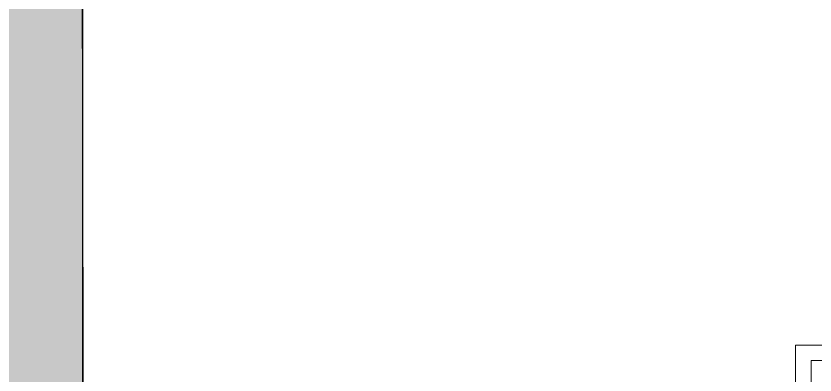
# Model space of a CAD drawing. Header units: metres. Extents: x -4 to 206, y -18 to 45.
# Drawn here: x 167.57 to 173.73, y 18.76 to 21.53 of the extents above; entities that cross this region are included whole.
import ezdxf

# ---------------------------------------------------------------- set-up
doc = ezdxf.new("R2010")
doc.units = ezdxf.units.M
doc.header["$MEASUREMENT"] = 0
doc.set_wipeout_variables(frame=1)
doc.linetypes.add('Wipeout_Contour', pattern=[1, 0, -1])
for name, color, linetype in [('140 Brüstung', 7, 'Continuous'), ('725 Nachbarbebauung', 7, 'Continuous'), ('Neubau_840 Baulinien', 7, 'Continuous')]:
    doc.layers.add(name, color=color, linetype=linetype)
doc.linetypes.add('Grenze Grundstück', pattern='A,0,[1,415_260415_PP_VA_1_5 2 St1.Shx,S=0.00031746,R=0,X=0,Y=0],-0.04,0', length=0.04)

# ---------------------------------------------------------------- blocks, each defined once
blk = doc.blocks.new('Decke_4_1', base_point=(156.4266, 32.239))
at = {"layer": '725 Nachbarbebauung', "linetype": 'Continuous', "lineweight": 0, "true_color": 0x1f1f1f}
blk.add_hatch(color=250, dxfattribs=at).paths.add_polyline_path([(156.4266, 32.239), (160.574, 16.9332), (161.2988, 16.9152), (167.9026, 16.7638), (168.0882, 16.7627), (168.082, 25.7886), (168.0856, 27.7802), (168.0391, 37.9048), (158.0099, 37.9325), (156.452, 37.9515)])
at = {"layer": '725 Nachbarbebauung', "color": 8, "linetype": 'Continuous', "lineweight": 13, "flags": 128}
blk.add_lwpolyline([(156.4266, 32.239), (160.574, 16.9332), (161.2988, 16.9152), (167.9026, 16.7638), (168.0882, 16.7627), (168.082, 25.7886), (168.0856, 27.7802), (168.0391, 37.9048), (158.0099, 37.9325), (156.452, 37.9515)], close=True, dxfattribs=at)
blk = doc.blocks.new('Wand_23_1', base_point=(173.5842, 18.9933))
at = {"color": 254, "linetype": 'Wipeout_Contour', "lineweight": 0, "ltscale": 524.39862}
blk.add_wipeout([(173.7042, 18.8733), (173.5842, 18.9933), (173.5842, 18.8733)], dxfattribs=at).dxf.layer = '140 Brüstung'
at = {"color": 254, "linetype": 'Wipeout_Contour', "lineweight": 0, "ltscale": 526.864778}
blk.add_wipeout([(174.7042, 18.8733), (174.8242, 18.8733), (174.8242, 18.9933)], dxfattribs=at).dxf.layer = '140 Brüstung'
at = {"color": 254, "linetype": 'Wipeout_Contour', "lineweight": 0, "ltscale": 527.860286}
blk.add_wipeout([(174.7042, 18.8733), (174.8242, 18.9933), (174.7042, 18.9933)], dxfattribs=at).dxf.layer = '140 Brüstung'
at = {"layer": '140 Brüstung', "color": 7, "linetype": 'Continuous', "lineweight": 18, "flags": 128}
blk.add_lwpolyline([(174.8242, 18.9933), (174.8242, 18.8733)], dxfattribs=at)
at = {"color": 254, "linetype": 'Wipeout_Contour', "lineweight": 0, "ltscale": 700.92259}
blk.add_wipeout([(173.7042, 18.8733), (174.7042, 18.8733), (174.7042, 18.9933), (173.7042, 18.9933)], dxfattribs=at).dxf.layer = '140 Brüstung'
at = {"color": 254, "linetype": 'Wipeout_Contour', "lineweight": 0, "ltscale": 523.645205}
blk.add_wipeout([(173.7042, 18.9933), (173.5842, 18.9933), (173.7042, 18.8733)], dxfattribs=at).dxf.layer = '140 Brüstung'
at = {"layer": '140 Brüstung', "color": 7, "linetype": 'Continuous', "lineweight": 18, "flags": 128}
for points in [[(173.5842, 18.9933), (173.5842, 18.8733)], [(174.8242, 18.9933), (173.5842, 18.9933)], [(173.7042, 18.8733), (174.7042, 18.8733)]]:
    blk.add_lwpolyline(points, dxfattribs=at)
blk = doc.blocks.new('Wand_192_1', base_point=(173.5842, 18.9933))
at = {"color": 254, "linetype": 'Wipeout_Contour', "lineweight": 0, "ltscale": 698.453123}
blk.add_wipeout([(173.5842, 18.8733), (173.5842, 17.8433), (173.7042, 17.8433), (173.7042, 18.8733)], dxfattribs=at).dxf.layer = '140 Brüstung'
at = {"layer": '140 Brüstung', "color": 7, "linetype": 'Continuous', "lineweight": 18, "flags": 128}
for points in [[(173.5842, 18.8733), (173.5842, 17.8433)], [(173.7042, 17.8433), (173.7042, 18.8733)], [(173.5842, 17.8433), (173.7042, 17.8433)]]:
    blk.add_lwpolyline(points, dxfattribs=at)

msp = doc.modelspace()

# ---------------------------------------------------------------- block references
at = {"layer": '140 Brüstung', "color": 7, "lineweight": 18}
msp.add_blockref('Wand_23_1', (173.5842, 18.9933), dxfattribs=at)
at = {"layer": '725 Nachbarbebauung', "color": 8, "linetype": 'Continuous', "lineweight": 13}
msp.add_blockref('Decke_4_1', (156.4266, 32.239), dxfattribs=at)

# ---------------------------------------------------------------- next in the draw order: block references
at = {"layer": '140 Brüstung', "color": 7, "lineweight": 18}
msp.add_blockref('Wand_192_1', (173.5842, 18.9933), dxfattribs=at)

# ---------------------------------------------------------------- next in the draw order: linework, layer by layer
at = {"layer": 'Neubau_840 Baulinien', "color": 254, "linetype": 'Grenze Grundstück', "lineweight": 13, "true_color": 0xe3e3e3}
msp.add_lwpolyline([(168.0292, 39.9831), (187.0142, 39.9821), (186.9872, 28.5382), (186.9327, 20.413), (186.8778, 8.6553), (168.0957, 5.9564), (168.0856, 27.7802)], close=True, dxfattribs=at)

doc.saveas('drawing.dxf')
